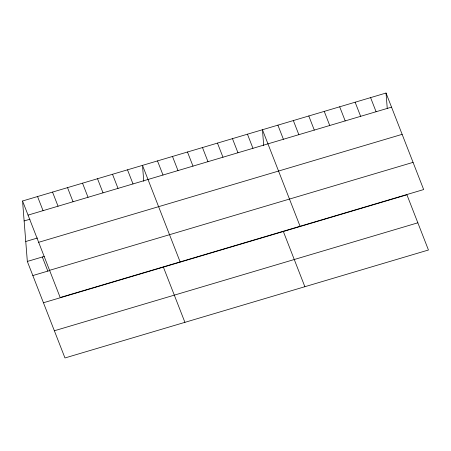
<?xml version="1.0" encoding="UTF-8"?>
<svg xmlns="http://www.w3.org/2000/svg" width="451" height="451" viewBox="0 0 451 451"><rect width="100%" height="100%" fill="white"/><g stroke="black" fill="none" stroke-linecap="round" stroke-linejoin="round"><path stroke-width="0.68" d="M22.55 200.994L386.033 93.036L423.664 189.555L60.18 297.519L22.55 200.994L27.336 261.445L64.967 357.964L428.45 250.006L406.92 194.793L43.443 302.751M28.052 215.11L391.536 107.146M24.128 220.945L29.997 219.203M25.758 241.499L37.489 238.01M38.656 242.305L402.14 134.342M27.336 261.445L44.283 256.41M49.582 270.324L413.06 162.36M32.838 275.555L49.785 270.521M54.362 330.769L417.846 222.811M370.587 97.625L376.089 111.735M355.134 102.214L360.637 116.324M339.688 106.802L345.19 120.913M324.241 111.386L329.743 125.502M308.794 115.975L314.296 130.091M293.347 120.564L298.85 134.68M277.895 125.152L283.397 139.263M300.078 226.261L262.448 129.741L263.711 145.701M247.452 134.195L252.955 148.306M283.341 231.498L304.865 286.712M232.462 138.649L237.965 152.759M217.467 143.102L222.969 157.213M202.476 147.556L207.979 161.667M187.481 152.01L192.983 166.12M172.485 156.463L177.987 170.574M157.495 160.917L162.997 175.027M180.129 261.89L142.499 165.37L143.762 181.325M127.503 169.824L133.006 183.935M163.392 267.127L184.916 322.335M112.513 174.278L118.015 188.388M97.517 178.731L103.02 192.842M82.527 183.185L88.03 197.296M67.532 187.639L73.034 201.749M52.536 192.087L58.038 206.203M37.546 196.54L43.048 210.656M42.326 256.991L47.834 271.102M386.033 93.036L387.246 108.33"/></g></svg>
